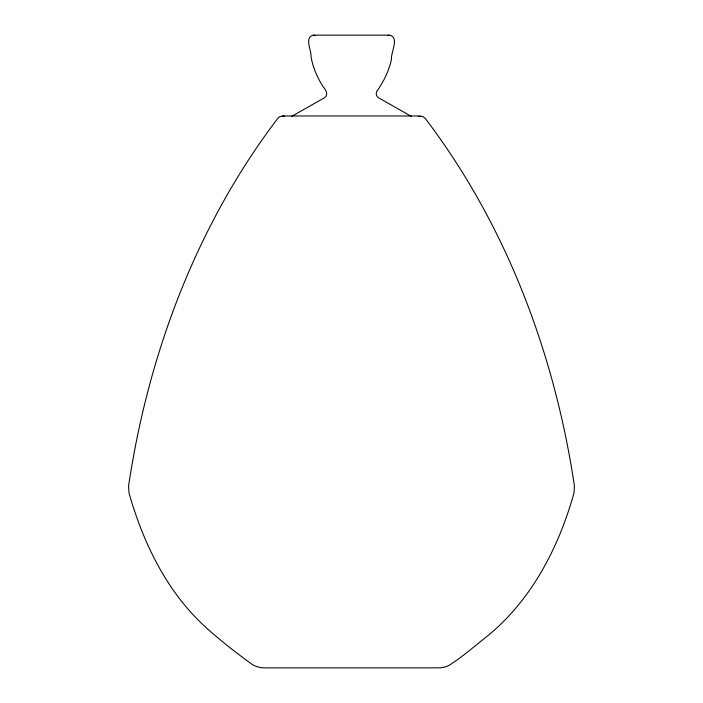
<?xml version="1.0" encoding="UTF-8"?>
<svg xmlns="http://www.w3.org/2000/svg" width="703" height="703" viewBox="0 0 703 703"><rect width="100%" height="100%" fill="white"/><g stroke="black" fill="none" stroke-linecap="round" stroke-linejoin="round"><path stroke-width="1.05" d="M291.78 116.32L324.426 97.805C328.846 95.142 325.858 89.448 323.125 86.768C317.255 77.488 312.756 67.216 310.981 56.337C311.447 50.001 303.977 37.136 313.52 35.15L389.48 35.15C399.831 37.303 390.683 52.497 391.483 59.201C389.111 70.66 383.785 81.328 377.116 90.88C375.534 93.068 376.202 96.46 378.574 97.805L411.22 116.32M387.713 35.633L389.48 35.15M418.241 116.39L422.556 116.364L425.183 118.324C506.353 225.039 554.729 354.022 574.439 486.037L573.982 493.058C558.718 547.584 531.38 600.626 486.617 636.654C474.279 646.496 462.249 656.971 448.927 665.46C445.746 667.006 442.222 667.832 438.681 667.85L264.319 667.85C260.066 667.832 255.839 666.637 252.201 664.44C236.103 652.797 220.382 640.565 205.671 627.19C166.76 591.882 143.236 542.936 129.018 493.058L128.561 486.037C148.263 354.022 196.647 225.039 277.817 118.324L279.46 116.839L282.58 115.977L420.42 115.977M282.58 115.977L284.759 116.39M313.52 35.15L315.287 35.633"/></g></svg>
